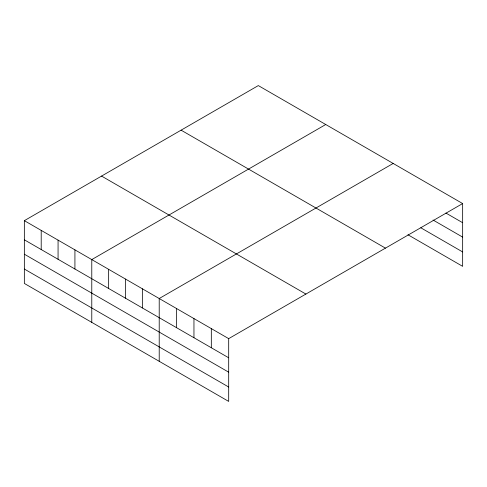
<?xml version="1.0" encoding="UTF-8"?>
<svg xmlns="http://www.w3.org/2000/svg" width="487" height="487" viewBox="0 0 487 487"><rect width="100%" height="100%" fill="white"/><g stroke="black" fill="none" stroke-linecap="round" stroke-linejoin="round"><path stroke-width="0.73" d="M462.65 203.56L258.311 85.584L24.35 220.66L24.35 283.44L228.689 401.416L228.689 338.635L462.65 203.56L462.65 266.34L407.972 234.771M325.742 124.52L91.781 259.589L91.781 322.37M393.173 163.449L159.212 298.525L159.212 361.305M445.922 213.056L462.65 222.711M433.059 220.027L462.65 237.108M420.835 227.8L462.65 251.943M181.103 130.163L385.442 248.133M101.558 176.087L305.897 294.063M24.35 220.66L228.689 338.635M24.35 239.811L228.689 357.787M24.35 254.208L228.689 372.184M24.35 269.043L228.689 387.019M211.321 328.609L211.321 347.761M193.954 318.577L193.954 337.734M176.586 308.551L176.586 327.702M142.356 288.791L142.356 307.942M125.5 279.057L125.5 298.208M108.644 269.323L108.644 288.481M74.925 249.861L74.925 269.013M58.069 240.128L58.069 259.279M41.206 230.394L41.206 249.545"/></g></svg>
